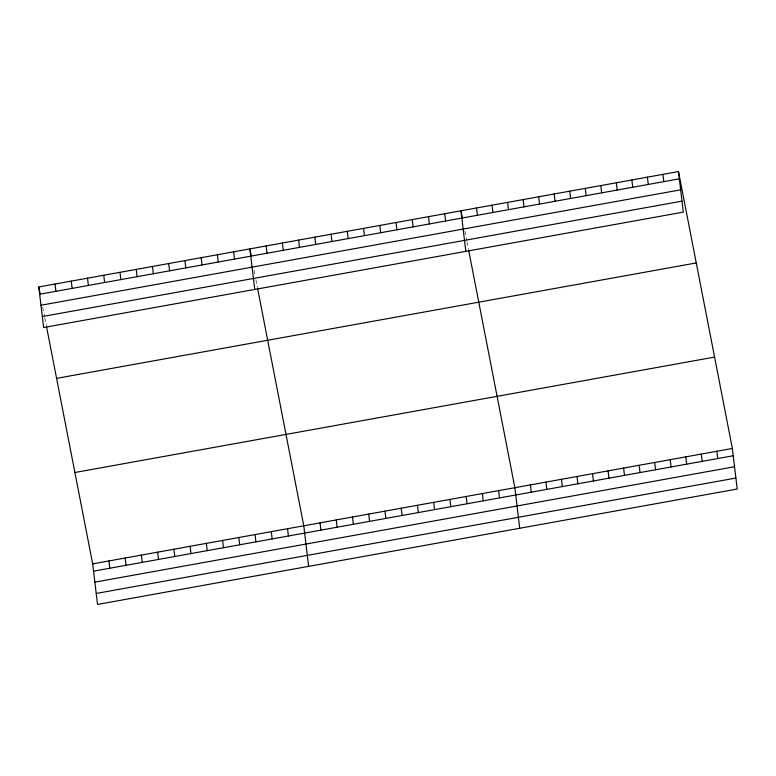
<?xml version="1.0" encoding="UTF-8"?>
<svg xmlns="http://www.w3.org/2000/svg" width="776" height="776" viewBox="0 0 776 776"><rect width="100%" height="100%" fill="white"/><g stroke="black" fill="none" stroke-linecap="round" stroke-linejoin="round"><path stroke-width="0.58" stroke-dasharray="3.88 2.91" d="M464.911 230.976L466.764 240.463M466.987 241.656L468.374 248.776M254.053 270.252L254.974 274.995M255.896 279.738L257.283 286.858M42.728 307.15L44.572 316.647M44.804 317.83L46.191 324.95"/><path stroke-width="1.16" d="M678.476 171.554L683.317 212.12L43.64 327.54L38.8 286.975L678.476 171.554L732.36 448.46L737.2 489.025L97.524 604.446L92.683 563.88L46.424 326.133M39.663 294.25L679.349 178.839M40.983 305.24L680.659 189.819M42.331 316.55L682.007 201.139M56.58 378.358L696.256 262.938M74.903 472.506L714.58 357.086M92.683 563.88L732.36 448.46M93.556 571.155L733.233 455.745M94.866 582.145L734.542 466.725M96.214 593.456L735.89 478.045M462.37 217.92L460.983 210.8L465.823 251.366M468.607 249.959L514.876 487.706L519.707 528.272M251.279 256.012L249.891 248.883L254.732 289.448M257.516 288.051L303.785 525.788L308.615 566.354M38.8 286.975L40.187 294.094M716.83 451.263L717.693 458.548M701.291 454.067L702.164 461.351M662.947 174.357L663.81 181.642M685.761 456.87L686.624 464.155M647.407 177.161L648.27 184.446M670.221 459.673L671.095 466.958M631.868 179.964L632.741 187.249M654.692 462.477L655.555 469.761M616.338 182.767L617.201 190.052M639.152 465.28L640.025 472.565M600.799 185.571L601.672 192.855M623.623 468.083L624.486 475.368M585.269 188.374L586.132 195.659M608.083 470.886L608.947 478.171M569.73 191.177L570.602 198.462M592.544 473.69L593.417 480.965M554.2 193.981L555.063 201.256M577.014 476.493L577.877 483.768M538.66 196.784L539.533 204.059M561.475 479.296L562.348 486.571M523.131 199.587L523.994 206.862M545.945 482.1L546.808 489.375M507.591 202.391L508.464 209.666M530.406 484.903L531.279 492.178M492.052 205.194L492.925 212.469M476.522 207.997L477.385 215.272M498.638 490.636L499.502 497.911M482.4 493.565L483.264 500.84M444.745 213.73L445.618 221.005M466.163 496.495L467.026 503.769M428.507 216.659L429.38 223.934M449.925 499.424L450.788 506.709M412.269 219.589L413.142 226.864M433.687 502.353L434.55 509.638M396.032 222.518L396.905 229.793M417.449 505.283L418.312 512.567M379.794 225.447L380.667 232.732M401.211 508.212L402.075 515.497M363.556 228.377L364.429 235.661M384.974 511.142L385.837 518.426M347.318 231.306L348.191 238.591M368.736 514.071L369.599 521.356M331.08 234.236L331.953 241.52M352.498 517L353.361 524.285M314.843 237.165L315.716 244.45M336.26 519.93L337.123 527.214M298.605 240.094L299.478 247.379M320.022 522.859L320.886 530.144M282.367 243.024L283.24 250.309M266.129 245.953L267.002 253.238M287.537 528.728L288.41 536.003M271.299 531.657L272.172 538.932M233.654 251.812L234.527 259.097M255.061 534.586L255.935 541.861M217.416 254.751L218.289 262.026M238.824 537.516L239.697 544.791M201.178 257.68L202.051 264.955M222.586 540.445L223.459 547.72M184.94 260.61L185.813 267.885M206.348 543.375L207.221 550.65M168.702 263.539L169.575 270.814M190.11 546.304L190.983 553.579M152.465 266.469L153.338 273.744M173.873 549.233L174.745 556.508M136.227 269.398L137.1 276.673M157.635 552.163L158.508 559.438M119.989 272.327L120.862 279.603M141.397 555.092L142.27 562.367M103.751 275.257L104.624 282.532M125.159 558.022L126.032 565.297M87.513 278.186L88.386 285.461M108.921 560.951L109.794 568.226M71.276 281.116L72.149 288.391M55.038 284.045L55.911 291.32"/></g></svg>
